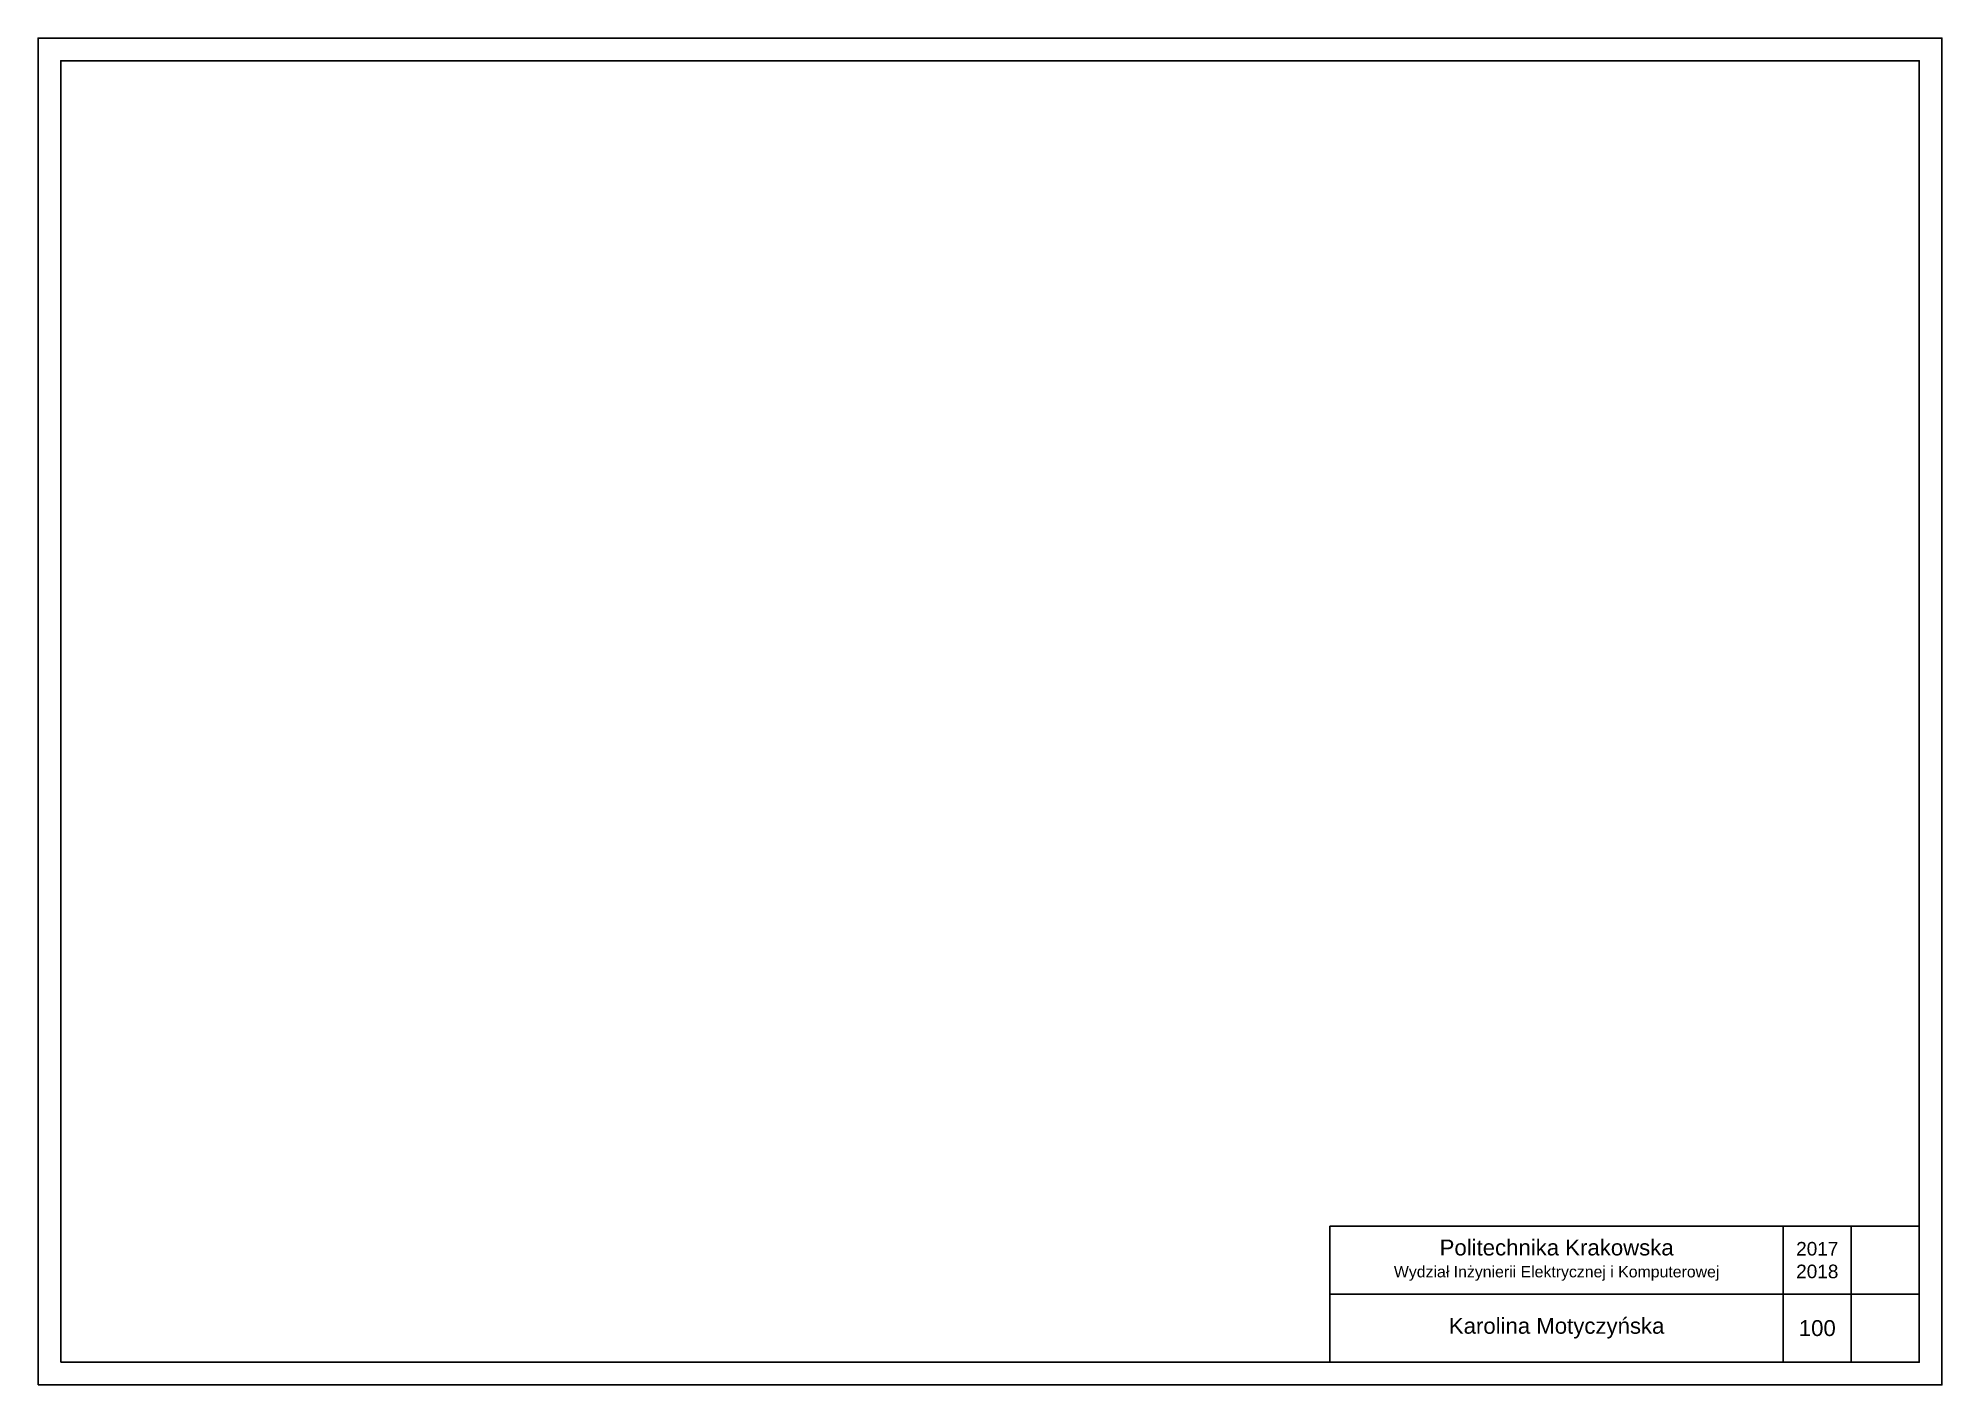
# Model space of a CAD drawing. Header units: inches. Extents: x 12 to 432, y 8 to 305.
import ezdxf

# ---------------------------------------------------------------- set-up
doc = ezdxf.new("R2010")
doc.units = ezdxf.units.IN
doc.header["$MEASUREMENT"] = 0
doc.styles.get("Standard").update_dxf_attribs({"font": 'arial.ttf'})

msp = doc.modelspace()

# ---------------------------------------------------------------- linework, layer by layer
for p, q in [((396.98, 12.88), (396.98, 42.88)), ((411.98, 12.88), (411.98, 42.88)), ((296.98, 27.88), (426.98, 27.88))]:
    msp.add_line(p, q)
for points in [[(11.98, 7.88), (431.98, 7.88), (431.98, 304.88), (11.98, 304.88)], [(16.98, 12.88), (426.98, 12.88), (426.98, 299.88), (16.98, 299.88)], [(296.98, 12.88), (426.98, 12.88), (426.98, 42.88), (296.98, 42.88)]]:
    msp.add_lwpolyline(points, close=True)

# ---------------------------------------------------------------- texts
at = {"attachment_point": 5}
for s, width, insert, char_height in [('Politechnika Krakowska\\P{\\H0.71429x;Wydział Inżynierii Elektrycznej i Komputerowej }', 100, (346.98, 35.38), 3.5), ('2017\\P2018', 15, (404.48, 35.38), 3)]:
    msp.add_mtext_dynamic_manual_height_columns(s, width=width, gutter_width=17.5, heights=[0], dxfattribs=dict(at, insert=insert, char_height=char_height))
at = {"lineweight": 18, "char_height": 3.5, "attachment_point": 5}
for s, width, insert in [('Karolina Motyczyńska', 100, (346.98, 20.38)), ('100', 15, (404.48, 20.38))]:
    msp.add_mtext_dynamic_manual_height_columns(s, width=width, gutter_width=17.5, heights=[0], dxfattribs=dict(at, insert=insert))

doc.saveas('drawing.dxf')
